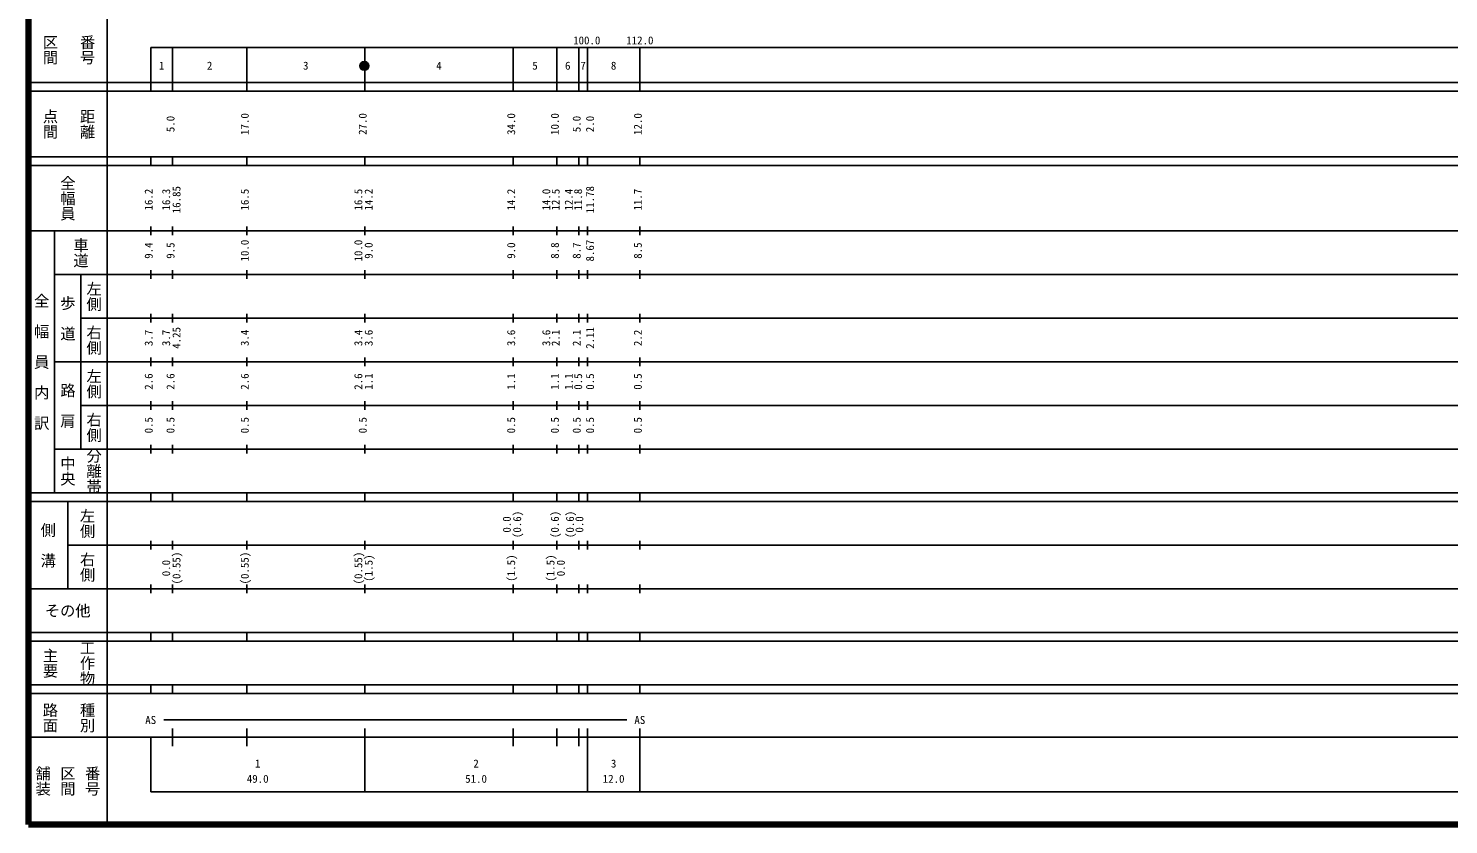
# Model space of a CAD drawing. Units: millimetres on the paper. Extents: x 40 to 680, y 20 to 380.
# Drawn here: x 40 to 365.2, y 20 to 202.4 of the extents above; entities that cross this region are included whole.
import ezdxf
from ezdxf.enums import TextEntityAlignment as Align

# ---------------------------------------------------------------- set-up
doc = ezdxf.new("R2010")
doc.units = ezdxf.units.MM
doc.layers.add('M-TTL', color=2, linetype='Continuous', lineweight=140)
doc.layers.add('M-TTL-BAND', color=7, linetype='Continuous', lineweight=25)
doc.styles.add('@ＭＳ ゴシック', font='')
doc.styles.add('ＭＳ ゴシック', font='')
doc.styles.get('@ＭＳ ゴシック').set_extended_font_data('@MS Gothic')
doc.styles.get('ＭＳ ゴシック').set_extended_font_data('MS Gothic')

msp = doc.modelspace()

# ---------------------------------------------------------------- hatches: boundary and pattern name
at = {"layer": 'M-TTL-BAND'}
msp.add_hatch(color=256, dxfattribs=at).paths.add_polyline_path([(117.913, 193.801, 1), (115.913, 193.801, 1)])

# ---------------------------------------------------------------- linework, layer by layer
at = {"layer": 'M-TTL'}
for p, q in [((40, 380), (40, 20)), ((40, 20), (680, 20))]:
    msp.add_line(p, q, dxfattribs=at)
at = {"layer": 'M-TTL-BAND'}
for p, q in [((58, 370), (58, 20)), ((68, 198), (579, 198)), ((68, 198), (68, 188)), ((73, 188), (73, 198)), ((90, 188), (90, 198)), ((117, 188), (117, 198)), ((151, 188), (151, 198)), ((161, 188), (161, 198)), ((166, 188), (166, 198)), ((168, 188), (168, 198)), ((180, 188), (180, 198)), ((40, 190), (579, 190)), ((40, 188), (579, 188)), ((40, 173), (579, 173)), ((68, 171), (68, 173)), ((73, 171), (73, 173)), ((90, 171), (90, 173)), ((117, 171), (117, 173)), ((151, 171), (151, 173)), ((161, 171), (161, 173)), ((166, 171), (166, 173)), ((168, 171), (168, 173)), ((180, 171), (180, 173)), ((40, 171), (579, 171)), ((68, 155), (68, 157)), ((73, 155), (73, 157)), ((90, 155), (90, 157)), ((117, 155), (117, 157)), ((151, 155), (151, 157)), ((161, 155), (161, 157)), ((166, 155), (166, 157)), ((168, 155), (168, 157)), ((180, 155), (180, 157)), ((40, 156), (579, 156)), ((46, 96), (46, 156)), ((68, 145), (68, 147)), ((73, 145), (73, 147)), ((90, 145), (90, 147)), ((117, 145), (117, 147)), ((151, 145), (151, 147)), ((161, 145), (161, 147)), ((166, 145), (166, 147)), ((168, 145), (168, 147)), ((180, 145), (180, 147)), ((46, 146), (579, 146)), ((52, 146), (52, 106)), ((68, 135), (68, 137)), ((73, 135), (73, 137)), ((90, 135), (90, 137)), ((117, 135), (117, 137)), ((151, 135), (151, 137)), ((161, 135), (161, 137)), ((166, 135), (166, 137)), ((168, 135), (168, 137)), ((180, 135), (180, 137)), ((52, 136), (579, 136)), ((68, 125), (68, 127)), ((73, 125), (73, 127)), ((90, 125), (90, 127)), ((117, 125), (117, 127)), ((151, 125), (151, 127)), ((161, 125), (161, 127)), ((166, 125), (166, 127)), ((168, 125), (168, 127)), ((180, 125), (180, 127)), ((46, 126), (579, 126)), ((52, 116), (579, 116)), ((68, 115), (68, 117)), ((73, 115), (73, 117)), ((90, 115), (90, 117)), ((117, 115), (117, 117)), ((151, 115), (151, 117)), ((161, 115), (161, 117)), ((166, 115), (166, 117)), ((168, 115), (168, 117)), ((180, 115), (180, 117)), ((46, 106), (579, 106)), ((68, 105), (68, 107)), ((73, 105), (73, 107)), ((90, 105), (90, 107)), ((117, 105), (117, 107)), ((151, 105), (151, 107)), ((161, 105), (161, 107)), ((166, 105), (166, 107)), ((168, 105), (168, 107)), ((180, 105), (180, 107)), ((40, 96), (579, 96)), ((68, 94), (68, 96)), ((73, 94), (73, 96)), ((90, 94), (90, 96)), ((117, 94), (117, 96)), ((151, 94), (151, 96)), ((161, 94), (161, 96)), ((166, 94), (166, 96)), ((168, 94), (168, 96)), ((180, 94), (180, 96)), ((40, 94), (579, 94)), ((49, 94), (49, 74)), ((68, 83), (68, 85)), ((73, 83), (73, 85)), ((90, 83), (90, 85)), ((117, 83), (117, 85)), ((151, 83), (151, 85)), ((161, 83), (161, 85)), ((166, 83), (166, 85)), ((168, 83), (168, 85)), ((180, 83), (180, 85)), ((49, 84), (579, 84)), ((68, 73), (68, 75)), ((73, 73), (73, 75)), ((90, 73), (90, 75)), ((117, 73), (117, 75)), ((151, 73), (151, 75)), ((161, 73), (161, 75)), ((166, 73), (166, 75)), ((168, 73), (168, 75)), ((180, 73), (180, 75)), ((40, 74), (579, 74)), ((40, 64), (579, 64)), ((40, 62), (579, 62)), ((68, 62), (68, 64)), ((73, 62), (73, 64)), ((90, 62), (90, 64)), ((117, 62), (117, 64)), ((151, 62), (151, 64)), ((161, 62), (161, 64)), ((166, 62), (166, 64)), ((168, 62), (168, 64)), ((180, 62), (180, 64)), ((40, 52), (579, 52)), ((40, 50), (579, 50)), ((68, 50), (68, 52)), ((73, 50), (73, 52)), ((90, 50), (90, 52)), ((117, 50), (117, 52)), ((151, 50), (151, 52)), ((161, 50), (161, 52)), ((166, 50), (166, 52)), ((168, 50), (168, 52)), ((180, 50), (180, 52)), ((71, 44), (177, 44)), ((40, 40), (579, 40)), ((68, 40), (68, 27.5)), ((73, 38), (73, 42)), ((90, 38), (90, 42)), ((117, 27.5), (117, 42)), ((151, 38), (151, 42)), ((161, 38), (161, 42)), ((166, 38), (166, 42)), ((168, 27.5), (168, 42)), ((180, 27.5), (180, 42)), ((68, 27.5), (579, 27.5))]:
    msp.add_line(p, q, dxfattribs=at)
msp.add_lwpolyline([(117.913, 193.801, 1), (115.913, 193.801, 1)], format="xyb", close=True, dxfattribs=at)
msp.add_circle((116.913, 193.801), 1, dxfattribs=at)

# ---------------------------------------------------------------- texts
at = {"layer": 'M-TTL-BAND', "style": '@ＭＳ ゴシック'}
for s, p in [('区間', (45, 197.5)), ('番号', (53.5, 197.5)), ('点間', (45, 180.5)), ('距離', (53.5, 180.5)), ('全幅員', (49, 163.5)), ('車道', (52, 151)), ('左側', (55, 141)), ('全\u3000幅\u3000員\u3000内\u3000訳', (43, 126)), ('歩\u3000道', (49, 136)), ('右側', (55, 131)), ('左側', (55, 121)), ('路\u3000肩', (49, 116)), ('右側', (55, 111)), ('中央', (49, 101)), ('分離帯', (55, 101)), ('左側', (53.5, 89)), ('側\u3000溝', (44.5, 84)), ('右側', (53.5, 79)), ('主要', (45, 57)), ('工作物', (53.5, 57)), ('路面', (45, 44.5)), ('種別', (53.5, 44.5)), ('舗装', (43.333, 30)), ('区間', (49, 30)), ('番号', (54.667, 30))]:
    msp.add_text(s, height=2.566, rotation=270, dxfattribs=at).set_placement(p, align=Align.MIDDLE_CENTER)
at = {"layer": 'M-TTL-BAND', "style": 'ＭＳ ゴシック'}
for s, p in [('100.0', (167.844, 198.195)), ('112.0', (180, 198.195)), ('1', (70.5, 192.405)), ('2', (81.5, 192.405)), ('3', (103.5, 192.405)), ('4', (134, 192.405)), ('5', (156, 192.405)), ('6', (163.5, 192.405)), ('7', (167, 192.405)), ('8', (174, 192.405)), ('AS', (68, 42.5)), ('AS', (180, 42.5)), ('1', (92.5, 32.523)), ('2', (142.5, 32.523)), ('3', (174, 32.523)), ('49.0', (92.5, 29.033)), ('51.0', (142.5, 29.033)), ('12.0', (174, 29.033))]:
    msp.add_text(s, height=1.833, dxfattribs=at).set_placement(p, align=Align.BOTTOM_CENTER)
for s, p in [('5.0', (74, 180.5)), ('17.0', (91, 180.5)), ('27.0', (118, 180.5)), ('34.0', (152, 180.5)), ('10.0', (162, 180.5)), ('5.0', (167, 180.5)), ('2.0', (170.058, 180.5)), ('12.0', (181, 180.5)), ('16.85', (75.37, 163.174)), ('11.78', (170.058, 163.174)), ('16.2', (69, 163.174)), ('16.3', (73, 163.174)), ('16.5', (91, 163.174)), ('16.5', (117, 163.174)), ('14.2', (119.37, 163.174)), ('14.2', (152, 163.174)), ('14.0', (160.042, 163.174)), ('12.5', (162.182, 163.174)), ('12.4', (165.187, 163.174)), ('11.8', (167.327, 163.174)), ('11.7', (181, 163.174)), ('9.4', (69, 151.5)), ('9.5', (74, 151.5)), ('10.0', (91, 151.5)), ('10.0', (117, 151.5)), ('9.0', (119.37, 151.5)), ('9.0', (152, 151.5)), ('8.8', (162, 151.5)), ('8.7', (167, 151.5)), ('8.67', (170.058, 151.5)), ('8.5', (181, 151.5)), ('4.25', (75.37, 131.5)), ('2.11', (170.058, 131.5)), ('3.7', (69, 131.5)), ('3.7', (73, 131.5)), ('3.4', (91, 131.5)), ('3.4', (117, 131.5)), ('3.6', (119.37, 131.5)), ('3.6', (152, 131.5)), ('3.6', (160.042, 131.5)), ('2.1', (162.182, 131.5)), ('2.1', (167, 131.5)), ('2.2', (181, 131.5)), ('2.6', (69, 121.5)), ('2.6', (74, 121.5)), ('2.6', (91, 121.5)), ('2.6', (117, 121.5)), ('1.1', (119.37, 121.5)), ('1.1', (152, 121.5)), ('1.1', (162, 121.5)), ('1.1', (165.187, 121.5)), ('0.5', (167.327, 121.5)), ('0.5', (170.058, 121.5)), ('0.5', (181, 121.5)), ('0.5', (69, 111.5)), ('0.5', (74, 111.5)), ('0.5', (91, 111.5)), ('0.5', (118, 111.5)), ('0.5', (152, 111.5)), ('0.5', (162, 111.5)), ('0.5', (167, 111.5)), ('0.5', (170.058, 111.5)), ('0.5', (181, 111.5)), ('(0.6)', (153.37, 88.764)), ('(0.6)', (162, 88.764)), ('(0.6)', (165.479, 88.764)), ('0.0', (151, 88.764)), ('0.0', (167.617, 88.764)), ('(0.55)', (75.37, 78.764)), ('(0.55)', (91, 78.764)), ('(0.55)', (117, 78.764)), ('(1.5)', (119.37, 78.764)), ('(1.5)', (152, 78.764)), ('(1.5)', (161, 78.764)), ('0.0', (73, 78.764)), ('0.0', (163.37, 78.764))]:
    msp.add_text(s, height=1.833, rotation=90, dxfattribs=at).set_placement(p, align=Align.BOTTOM_CENTER)
msp.add_text('その他', height=2.566, dxfattribs=at).set_placement((49, 69), align=Align.MIDDLE_CENTER)

doc.saveas('drawing.dxf')
